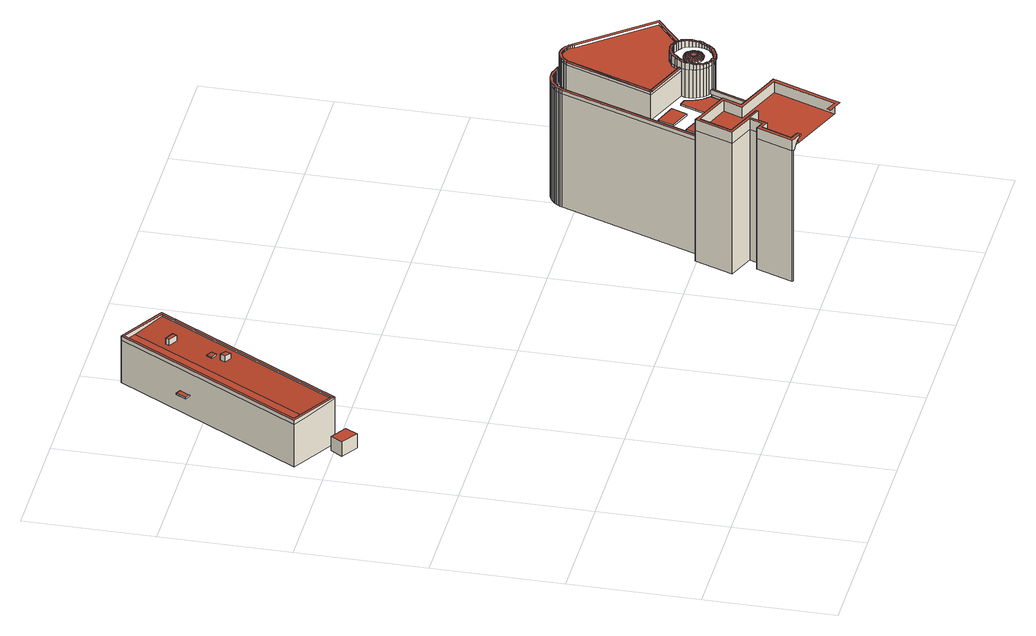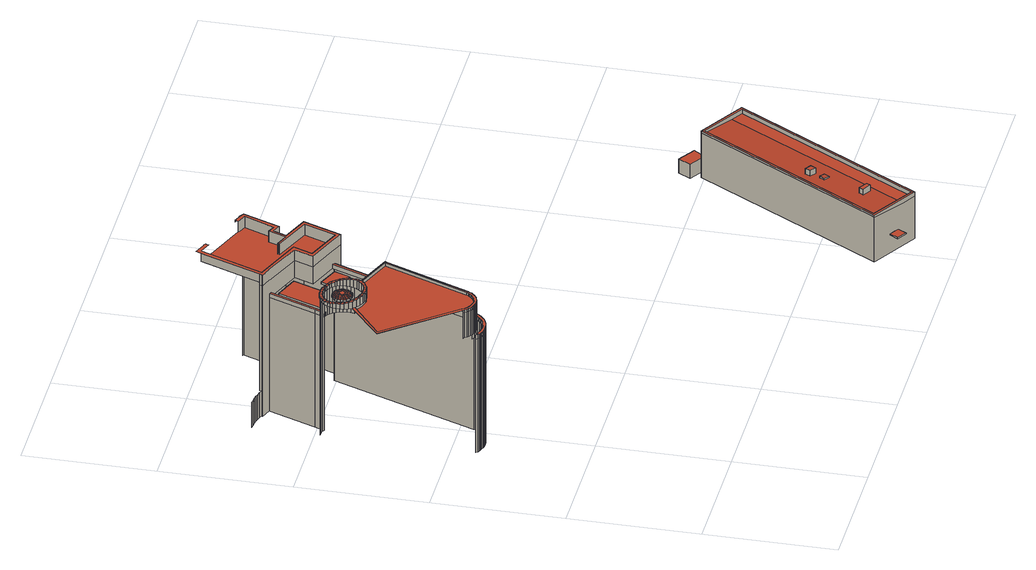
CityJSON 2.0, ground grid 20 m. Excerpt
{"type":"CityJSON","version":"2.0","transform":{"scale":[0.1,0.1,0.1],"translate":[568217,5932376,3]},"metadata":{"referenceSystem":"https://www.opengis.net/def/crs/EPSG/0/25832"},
"CityObjects":{
"building1":{"type":"Building","attributes":{"Grundfläche 2D":"6.600823","Grundhöhe NN":"5.077"},"geometry":[{"type":"Solid","lod":"3","boundaries":[[[[0,1,2,3]],[[4,5,3,2]],[[5,6,0,3]],[[6,7,1,0]],[[7,4,2,1]],[[7,6,5,4]]]],"semantics":{"surfaces":[{"type":"RoofSurface"},{"type":"WallSurface"},{"type":"GroundSurface"}],"values":[[0,1,1,1,1,2]]}}]},
"building2":{"type":"Building","attributes":{"Grundfläche 2D":"288.723511","Grundhöhe NN":"5.077"},"children":["building2-1","building2-2","building2-3","building2-4","building2-5"],"geometry":[{"type":"Solid","lod":"3","boundaries":[[[[8,9,10,11,12,13]],[[12,11,14,15,16,9,8,17]],[[18,19,20,21]],[[22,23,21,20]],[[24,25,10,9]],[[25,26,27,11,10]],[[23,13,12,18,21]],[[23,22,8,13]],[[28,29,30,15,14,11,27]],[[30,31,32,24,9,16,15]],[[22,20,19,17,8]],[[12,17,19,18]],[[30,29,28,27,33,34,35]],[[36,24,32,31,30,35,37]],[[24,36,38,25]],[[27,26,25,38,33]],[[34,33,38,36,37,35]]]],"semantics":{"surfaces":[{"type":"RoofSurface"},{"type":"WallSurface"},{"type":"GroundSurface"}],"values":[[0,0,0,0,1,1,1,1,1,1,1,1,1,1,1,1,2]]}}]},
"building2-1":{"type":"BuildingInstallation","parents":["building2"],"geometry":[{"type":"MultiSurface","lod":"3","boundaries":[[[39,40,41,42]],[[42,41,43,44]],[[44,45,39,42]],[[40,39,45,46]],[[46,43,41,40]]],"semantics":{"surfaces":[{"type":"RoofSurface"},{"type":"WallSurface"}],"values":[0,1,1,1,1]}}]},
"building2-2":{"type":"BuildingInstallation","parents":["building2"],"geometry":[{"type":"MultiSurface","lod":"3","boundaries":[[[47,48,49,50]],[[51,52,50,49]],[[47,50,52,53]],[[53,54,48,47]],[[49,48,54,51]]],"semantics":{"surfaces":[{"type":"RoofSurface"},{"type":"WallSurface"}],"values":[0,1,1,1,1]}}]},
"building2-3":{"type":"BuildingInstallation","parents":["building2"],"geometry":[{"type":"MultiSurface","lod":"3","boundaries":[[[55,56,57,58]],[[58,57,59,60]],[[55,58,60,61]],[[61,62,56,55]],[[57,56,62,59]]],"semantics":{"surfaces":[{"type":"RoofSurface"},{"type":"WallSurface"}],"values":[0,1,1,1,1]}}]},
"building2-4":{"type":"BuildingInstallation","parents":["building2"],"geometry":[{"type":"MultiSurface","lod":"3","boundaries":[[[63,64,65,66]],[[67,68,66,65]],[[69,67,65,64]],[[68,70,63,66]],[[70,69,64,63]],[[69,70,68,67]]],"semantics":{"surfaces":[{"type":"RoofSurface"},{"type":"WallSurface"},{"type":"OuterCeilingSurface"}],"values":[0,1,1,1,1,2]}}]},
"building2-5":{"type":"BuildingInstallation","parents":["building2"],"geometry":[{"type":"MultiSurface","lod":"3","boundaries":[[[71,72,73,74]],[[75,76,71,74]],[[77,75,74,73]],[[76,78,72,71]],[[78,77,73,72]],[[78,76,75,77]]],"semantics":{"surfaces":[{"type":"RoofSurface"},{"type":"WallSurface"},{"type":"OuterCeilingSurface"}],"values":[0,1,1,1,1,2]}}]},
"building3":{"type":"Building","attributes":{"Grundfläche 2D":"6933.560485","Grundhöhe NN":"3.822"},"children":["building3-1","building3-2","building3-3","building3-4","building3-5","building3-6"],"geometry":[{"type":"MultiSurface","lod":"3","boundaries":[[[79,80,81,82,83,84]],[[79,84,85,86,87,88,89,90,91,92,93,94,80]],[[88,95,96,89]],[[80,97,98,81]],[[99,100,101,102,103,104,105]],[[97,80,94,106]],[[107,101,100,108]],[[109,110,111,112]],[[97,113,114,98]],[[108,115,116,107]],[[109,117,118,119]],[[113,97,106,120]],[[110,109,119,121]],[[117,109,112,122]],[[113,110,121,114]],[[123,124,125,126]],[[115,127,128,116]],[[110,113,120,111]],[[129,125,124,130]],[[126,125,129,131,127,115,108,100,99,105,132,133,134,135,136]],[[137,138,139,140,141,142,143,144,122,112,111,120,106,94,93,92,91,90,89,96,103,102,101,107,116,128,145,130,124,123,146,147,148,149,150,151,152,153,154,155,156,157,158]],[[145,128,127,131]],[[131,129,130,145]],[[159,160,161,162,163,164,165,166,167,118,117]],[[126,136,146,123]],[[161,160,159,117,122,144,143,142]],[[135,147,146,136]],[[161,142,141,168]],[[168,169,162,161]],[[135,134,148,147]],[[134,133,149,148]],[[170,171,172,173]],[[166,174,175,167]],[[163,176,177,164]],[[171,178,179,172]],[[180,169,168,181,182,183,184,185,186,187]],[[188,189,190]],[[183,182,181,168,141,140,139,138]],[[190,189,191]],[[192,193,137,158]],[[192,194,195,196,197,193]],[[188,198,199,200,189]],[[183,138,137,193]],[[193,197,196,201,184,183]],[[174,166,165,202]],[[196,203,204,201]],[[205,190,191]],[[203,206,207,204]],[[206,208,209,207]],[[210,170,173,211]],[[198,212,213,199]],[[208,214,215,209]],[[216,186,185,217]],[[218,191,189,200]],[[178,219,220,179]],[[221,222,223,224,225,226,219,178,171,170,210,227,228,229,230,231,232,233,234,235,236,237,238]],[[212,198,239,240,241,242,243,244]],[[214,245,246,215]],[[247,248,223,222]],[[249,247,222,221]],[[248,250,224,223]],[[251,249,221,238]],[[252,191,218,253,254]],[[250,255,225,224]],[[256,251,238,237]],[[255,257,226,225]],[[237,236,258,256]],[[219,226,257,220]],[[259,258,236,235]],[[235,234,260,259]],[[261,260,234,233]],[[233,232,262,261]],[[263,262,232,231]],[[231,230,264,263]],[[245,265,266,246]],[[267,264,230,229]],[[268,267,229,228]],[[269,268,228,227]],[[241,240,239,198,188,190,270,271]],[[211,269,227,210]],[[272,273,274,275]],[[275,274,276,277]],[[278,279,273,272]],[[277,276,280,281]],[[282,283,279,278]],[[284,285,216,217,286,287]],[[205,191,252,288]],[[281,280,289,290]],[[200,199,213,283,282]],[[290,289,291,292]],[[287,286,217,293,294,295,296,297,298,216,285,284]],[[299,300,301,292,291,302]],[[254,253,303,304]],[[305,306,304,303]],[[298,297,296,295,294,293,307,308,309,310,311,312,313,301,300,299]],[[309,308,307,314,315,316,317,318,319,312,311,310]],[[320,321,306,305]],[[316,315,314,322,323,324,325,326,327,319,318,317]],[[328,329,321,320]],[[174,330,331,175]],[[330,174,202,332]],[[330,333,334,331]],[[335,336,329,328]],[[333,330,332,337]],[[338,177,176,339]],[[333,340,341,334]],[[340,333,337,342]],[[343,338,339,344]],[[340,345,346,341]],[[345,340,342,347]],[[348,343,344,349]],[[350,351,336,335]],[[352,353,242,241]],[[345,354,355,346]],[[356,348,349,357]],[[352,241,271,358]],[[354,345,347,359]],[[360,205,288,361]],[[362,363,353,352]],[[364,356,357,365]],[[366,360,361,367]],[[354,368,369,355]],[[362,352,358,370]],[[368,354,359,371]],[[372,373,351,350]],[[365,374,375,364]],[[376,366,367,377]],[[378,379,363,362]],[[378,362,370,380]],[[371,381,382,368]],[[368,382,383,369]],[[377,384,385,376]],[[386,375,374,387]],[[388,389,379,378]],[[388,378,380,390]],[[343,348,356,364,375,386,391,392,393,394,395,396,397,398,399,400,401,402,403,404,405,406,407,408,409,410,411,412,413,414,381,371,359,347,342,337,332,202,165,164,177,338]],[[382,415,416,383]],[[384,417,418,385]],[[415,382,381,414]],[[391,386,387,419]],[[420,421,389,388]],[[420,388,390,422]],[[417,423,424,418]],[[252,254,304,306,321,329,336,351,373,425,426,427,428,429,430,431,432,433,434,435,436,437,438,439,440,441,442,443,423,417,384,377,367,361,288]],[[415,444,445,416]],[[444,415,414,413]],[[392,391,419,446]],[[447,448,421,420]],[[423,443,449,424]],[[447,420,422,450]],[[444,451,452,445]],[[451,444,413,412]],[[393,392,446,453]],[[454,455,448,447]],[[456,449,443,442]],[[454,447,450,457]],[[451,458,459,452]],[[394,393,453,460]],[[458,451,412,411]],[[461,462,455,454]],[[463,456,442,441]],[[461,454,457,464]],[[441,440,465,463]],[[458,466,467,459]],[[395,394,460,468]],[[469,470,462,461]],[[466,458,411,410]],[[469,461,464,471]],[[472,473,474,475,476,477,478,479,480,471,464,457,450,422,390,380,370,358,271,270,190,205,360,366,376,385,418,424,449,456,463,465,481,482,483,484,485,486,487,488,489,490,491,492,493]],[[481,465,440,439]],[[396,395,468,494]],[[410,409,495,466]],[[466,495,496,467]],[[497,498,470,469]],[[497,469,471,480]],[[482,481,439,438]],[[397,396,494,499]],[[500,501,498,497]],[[495,502,503,496]],[[500,497,480,479]],[[502,495,409,408]],[[483,482,438,437]],[[398,397,499,504]],[[505,506,501,500]],[[505,500,479,478]],[[484,483,437,436]],[[502,507,508,503]],[[507,502,408,407]],[[399,398,504,509]],[[510,511,506,505]],[[485,484,436,435]],[[510,505,478,477]],[[507,512,513,508]],[[435,434,486,485]],[[512,507,407,406]],[[400,399,509,514]],[[515,516,511,510]],[[515,510,477,476]],[[434,433,487,486]],[[512,517,518,513]],[[401,400,514,519]],[[517,512,406,405]],[[488,487,433,432]],[[520,521,516,515]],[[520,515,476,475]],[[489,488,432,431]],[[522,523,521,520]],[[517,524,525,518]],[[402,401,519,526]],[[522,520,475,474]],[[524,517,405,404]],[[527,528,523,522]],[[527,522,474,473]],[[529,530,528,527]],[[524,531,532,525]],[[533,402,526,534]],[[529,527,473,472]],[[531,524,404,403]],[[402,533,535]],[[403,402,535]],[[531,536,537,532]],[[536,531,403,535]],[[538,533,534,539]],[[536,540,541,537]],[[540,536,535,542]]],"semantics":{"surfaces":[{"type":"WallSurface"},{"type":"RoofSurface"}],"values":[0,0,0,0,0,0,0,0,0,0,0,0,0,0,0,0,0,0,0,1,1,0,0,0,0,0,0,0,0,0,0,0,0,0,0,0,1,0,1,0,0,0,0,0,0,0,1,0,0,0,0,0,0,1,0,1,0,0,0,0,0,0,0,0,0,0,0,0,0,0,0,0,0,0,0,0,0,0,0,0,0,0,0,0,0,0,0,0,0,0,0,0,0,0,0,0,0,0,0,0,0,0,0,0,0,0,0,0,0,0,0,0,0,0,0,0,0,0,0,0,0,0,0,0,0,0,0,0,0,0,0,0,0,0,0,1,0,0,0,0,0,0,0,1,0,0,0,0,0,0,0,0,0,0,0,0,0,0,0,0,0,0,0,0,0,0,0,0,1,0,0,0,0,0,0,0,0,0,0,0,0,0,0,0,0,0,0,0,0,0,0,0,0,0,0,0,0,0,0,0,0,0,0,0,0,0,0,0,0,0,0,0,0,0,0,0,0,0,1,1,0,0,0,0,0]}}]},
"building3-1":{"type":"BuildingInstallation","parents":["building3"],"geometry":[{"type":"MultiSurface","lod":"3","boundaries":[[[543,544,545,546]],[[547,548,546,545]],[[543,546,548,549]],[[549,550,544,543]],[[545,544,550,547]]],"semantics":{"surfaces":[{"type":"RoofSurface"},{"type":"WallSurface"}],"values":[0,1,1,1,1]}}]},
"building3-2":{"type":"BuildingInstallation","parents":["building3"],"geometry":[{"type":"MultiSurface","lod":"3","boundaries":[[[551,552,553,554]],[[555,556,554,553]],[[551,554,556,557]],[[552,551,557,558]],[[553,552,558,555]]],"semantics":{"surfaces":[{"type":"RoofSurface"},{"type":"WallSurface"}],"values":[0,1,1,1,1]}}]},
"building3-3":{"type":"BuildingInstallation","parents":["building3"],"geometry":[{"type":"MultiSurface","lod":"3","boundaries":[[[559,300,560,561,562,563,564]],[[300,559,298,299]],[[300,299,302,560]],[[302,180,561,560]],[[180,187,186,563,562,561]],[[186,216,564,563]],[[216,298,559,564]]],"semantics":{"surfaces":[{"type":"RoofSurface"},{"type":"WallSurface"}],"values":[0,1,1,1,1,1,1]}}]},
"building3-4":{"type":"BuildingInstallation","parents":["building3"],"geometry":[{"type":"MultiSurface","lod":"3","boundaries":[[[565,566,567]],[[568,565,567,569]],[[570,568,569,571]],[[572,571,573]],[[574,570,571,572]],[[575,572,573,576]],[[577,578,576,579]],[[575,576,578]],[[580,577,579,581]],[[582,580,581,583]],[[584,582,583,585]],[[586,584,585,587]],[[588,586,587,589]],[[590,588,589,591]],[[592,591,593]],[[590,591,592]],[[594,595,593,596]],[[597,593,595]],[[592,593,597]],[[594,596,598]],[[599,600,598,601]],[[602,594,598,600]],[[603,599,601,604]],[[603,604,605]],[[606,605,607]],[[603,605,606]],[[606,607,608]],[[609,608,610]],[[611,606,608,609]],[[611,609,612]],[[613,614,567,566]],[[614,615,569,567]],[[615,616,571,569]],[[616,617,573,571]],[[576,573,617,618]],[[579,576,618,619]],[[619,620,581,579]],[[620,621,583,581]],[[621,622,585,583]],[[622,623,587,585]],[[623,624,589,587]],[[624,625,591,589]],[[593,591,625,626]],[[626,627,596,593]],[[598,596,627,628]],[[628,629,601,598]],[[629,630,604,601]],[[630,631,605,604]],[[631,632,607,605]],[[632,633,608,607]],[[633,634,610,608]],[[282,278,611,612]],[[278,272,606,611]],[[272,275,603,606]],[[275,277,599,603]],[[277,281,600,599]],[[281,290,602,600]],[[290,292,594,602]],[[292,301,597,595,594]],[[301,313,312,590,592,597]],[[312,319,588,590]],[[319,327,586,588]],[[327,635,584,586]],[[635,636,582,584]],[[636,637,580,582]],[[637,638,577,580]],[[638,639,578,577]],[[639,640,641,572,575,578]],[[641,642,574,572]],[[570,574,642,643]],[[643,644,568,570]],[[644,645,565,568]]],"semantics":{"surfaces":[{"type":"RoofSurface"},{"type":"WallSurface"}],"values":[0,0,0,0,0,0,0,0,0,0,0,0,0,0,0,0,0,0,0,0,0,0,0,0,0,0,0,0,0,0,1,1,1,1,1,1,1,1,1,1,1,1,1,1,1,1,1,1,1,1,1,1,1,1,1,1,1,1,1,1,1,1,1,1,1,1,1,1,1,1,1,1]}}]},
"building3-5":{"type":"BuildingInstallation","parents":["building3"],"geometry":[{"type":"MultiSurface","lod":"3","boundaries":[[[646,647,648,649,650]],[[651,650,649,652]],[[653,654,655,648,647]],[[656,657,658,659,655,654]],[[660,661,662,663,658,657]],[[664,665,666,662,661]],[[667,668,669,666,665]],[[670,671,672,669,668]],[[673,674,675,676,672,671]],[[674,677,678,679,680,675]],[[679,678,681,682,683,684]],[[685,686,687,688,683,682]],[[686,689,690,691,687]],[[690,692,693,694,695,691]],[[694,693,696,697,698,699]],[[697,700,701,698]],[[702,703,704,701,700]],[[703,705,706,707,704]],[[708,709,710,711,707,706]],[[712,651,652,713,710,709]],[[714,715,716,717]],[[715,714,718,719]],[[714,720,721,718]],[[720,714,717,722]],[[723,724,715,719,725]],[[715,724,726,716]],[[727,728,729,730]],[[675,728,727,672,676]],[[731,727,730,732,733]],[[727,731,733,669,672]],[[734,729,728,735,736]],[[675,680,679,736,735,728]],[[737,732,738,739]],[[733,732,737,740,741]],[[742,743,737,739]],[[740,737,743,744,745]],[[732,730,746,738]],[[747,748,749,750,751]],[[752,747,751,734,736]],[[747,752,736,679,684,683]],[[749,748,747,683,688,687]],[[753,750,749,754,755]],[[755,754,749,687,691]],[[730,729,756,746]],[[751,750,757,758]],[[734,751,758,759]],[[750,753,760,757]],[[701,704,761,762]],[[729,734,759,756]],[[721,720,763,761]],[[764,763,720,722]],[[762,761,763,765]],[[766,753,755,767]],[[767,755,691,695,694]],[[760,753,766,768]],[[662,666,740,745,744]],[[658,663,662,744,769,770]],[[771,764,722,717,716,726,772,773,774,742,739,738,746,756,759,758,757,760,768,775]],[[707,721,761,704]],[[710,718,721,707,711]],[[719,718,710,713,652]],[[743,742,774,776]],[[744,743,776,770,769]],[[649,723,725,719,652]],[[666,669,733,741,740]],[[770,776,777,778]],[[776,774,773,777]],[[772,726,724,779]],[[773,772,779,777]],[[779,724,723,780,781]],[[767,782,783,784,766]],[[698,783,782,767,694,699]],[[783,698,701,762]],[[783,762,765,784]],[[659,658,770,778,655]],[[763,764,771,765]],[[768,766,784,775]],[[778,781,648,655]],[[781,778,777,779]],[[780,723,649,648,781]],[[771,775,784,765]],[[785,786,787,647,646,650]],[[788,785,650,651]],[[787,789,790,654,653,647]],[[790,791,657,656,654]],[[791,792,793,661,660,657]],[[793,794,795,665,664,661]],[[796,668,667,665,795,797]],[[796,798,799,671,670,668]],[[671,799,800,674,673]],[[800,801,802,678,677,674]],[[802,803,804,682,681,678]],[[804,805,806,686,685,682]],[[686,806,807,690,689]],[[807,808,693,692,690]],[[808,809,810,697,696,693]],[[811,700,697,810]],[[811,812,813,703,702,700]],[[703,813,814,706,705]],[[814,815,816,709,708,706]],[[816,817,788,651,712,709]]],"semantics":{"surfaces":[{"type":"RoofSurface"},{"type":"WallSurface"}],"values":[0,0,0,0,0,0,0,0,0,0,0,0,0,0,0,0,0,0,0,0,0,0,0,0,0,0,0,0,0,0,0,0,0,0,0,0,0,0,0,0,0,0,0,0,0,0,0,0,0,0,0,0,0,0,0,0,0,0,0,0,0,0,0,0,0,0,0,0,0,0,0,0,0,0,0,0,0,0,0,0,0,1,1,1,1,1,1,1,1,1,1,1,1,1,1,1,1,1,1,1,1]}}]},
"building3-6":{"type":"BuildingInstallation","parents":["building3"],"geometry":[{"type":"MultiSurface","lod":"3","boundaries":[[[818,819,565]],[[820,821,818]],[[821,819,818]],[[822,823,820]],[[823,821,820]],[[824,825,826,822]],[[826,823,822]],[[827,828,829,825]],[[829,826,825]],[[830,831,828]],[[831,829,828]],[[832,833,830]],[[833,831,830]],[[834,835,836,832]],[[836,833,832]],[[834,837,838,835]],[[837,839,840,838]],[[839,841,842,840]],[[841,843,844,842]],[[843,845,846,844]],[[847,846,845]],[[847,848,849,846]],[[850,609,851,848]],[[848,851,852,849]],[[612,609,850]],[[610,851,609]],[[566,565,819]],[[645,853,818,565]],[[853,854,820,818]],[[854,855,822,820]],[[855,492,824,822]],[[824,492,491,856,827,825]],[[856,857,828,827]],[[857,858,830,828]],[[858,859,832,830]],[[859,372,834,832]],[[372,350,837,834]],[[350,335,839,837]],[[841,839,335,328]],[[328,320,843,841]],[[320,305,845,843]],[[305,303,847,845]],[[848,847,303,253,218,200,850]],[[200,282,612,850]],[[851,610,634,860]],[[861,849,852,851,860,862]],[[846,849,861,863]],[[863,864,844,846]],[[864,865,842,844]],[[865,866,840,842]],[[866,867,838,840]],[[867,868,835,838]],[[868,869,836,835]],[[869,870,833,836]],[[870,871,831,833]],[[829,831,871,872]],[[872,873,826,829]],[[873,874,823,826]],[[874,875,821,823]],[[875,876,819,821]],[[566,819,876,613]]],"semantics":{"surfaces":[{"type":"RoofSurface"},{"type":"WallSurface"}],"values":[0,0,0,0,0,0,0,0,0,0,0,0,0,0,0,0,0,0,0,0,0,0,0,0,0,0,0,1,1,1,1,1,1,1,1,1,1,1,1,1,1,1,1,1,1,1,1,1,1,1,1,1,1,1,1,1,1,1,1,1,1]}}]}
},
"vertices":[
[76,566,45],[87,585,45],[61,601,45],[49,583,45],[61,601,21],[49,583,21],[76,566,21],[87,585,21],
[178,929,100],[177,934,100],[7,643,100],[81,600,100],[80,605,100],[12,645,100],[249,887,100],[251,891,100],[248,893,100],[246,889,100],[80,605,97],[246,889,97],[196,918,93],[31,634,93],[178,929,93],[12,645,93],[177,934,93],[7,643,93],[28,631,93],[81,600,97],[83,604,97],[249,887,97],[251,891,97],[248,893,97],[198,922,93],[81,600,21],[249,887,21],[251,891,21],[177,934,21],[248,893,21],[7,643,21],
[152,796,97],[161,791,98],[165,799,98],[157,804,97],[165,799,95],[157,804,95],[152,796,95],[161,791,95],
[156,769,105],[160,777,105],[151,783,105],[147,775,105],[151,783,95],[147,775,95],[156,769,96],[160,777,96],
[188,855,104],[192,862,104],[178,869,104],[175,863,104],[178,869,94],[175,863,94],[188,855,95],[192,862,95],
[102,823,56],[110,819,56],[119,835,56],[111,839,56],[119,835,54],[111,839,54],[110,819,54],[102,823,54],
[223,908,54],[231,921,54],[216,930,54],[208,916,54],[208,916,52],[223,908,52],[216,930,52],[231,921,52],
[669,54,229],[667,55,229],[667,55,8],[669,54,8],[669,54,227],[670,53,229],[672,52,234],[674,51,239],[678,50,242],[682,48,244],[682,48,247],[678,50,247],[674,51,247],[672,52,247],[669,54,247],[667,55,247],[686,47,244],[686,47,247],[689,112,229],[689,112,8],[685,54,229],[674,58,229],[674,58,247],[685,54,247],[688,52,247],[688,52,244],[688,52,229],[689,112,247],[693,105,247],[693,105,229],[669,144,229],[711,127,229],[711,127,247],[669,144,247],[703,107,229],[703,107,8],[705,100,229],[705,100,247],[692,203,229],[692,203,8],[669,144,8],[703,107,247],[711,127,8],[692,203,247],[695,196,247],[676,147,247],[676,147,229],[695,196,229],[715,127,229],[715,127,247],[735,123,229],[735,123,247],[734,120,229],[760,24,229],[777,17,229],[816,114,229],[739,144,229],[751,174,229],[822,115,247],[823,117,247],[807,123,247],[806,123,247],[746,147,247],[758,177,247],[711,195,247],[707,197,247],[734,120,247],[751,174,247],[739,144,247],[816,114,247],[777,17,247],[760,24,247],[759,21,247],[758,19,247],[761,17,247],[762,17,247],[780,10,247],[781,10,247],[788,27,247],[821,112,247],[707,197,229],[711,195,229],[758,177,229],[758,177,200],[711,195,200],[711,195,207],[707,197,207],[707,197,200],[707,197,8],[746,147,229],[746,147,200],[797,135,203],[760,149,203],[760,149,200],[797,135,200],[793,420,200],[793,420,8],[797,419,200],[797,419,206],[798,247,203],[798,247,200],[803,125,200],[806,123,229],[807,123,229],[823,117,229],[823,117,8],[807,123,8],[807,123,200],[806,123,200],[750,281,247],[754,279,247],[752,284,247],[755,282,248],[821,112,229],[822,115,229],[821,112,52],[821,112,50],[822,115,50],[822,115,52],[750,281,243],[823,252,243],[823,252,247],[822,115,8],[793,420,206],[828,113,50],[828,113,8],[807,412,247],[833,112,50],[833,112,8],[838,110,50],[838,110,8],[826,209,203],[826,209,200],[750,281,200],[823,252,200],[844,109,50],[844,109,8],[835,196,200],[835,196,8],[824,255,248],[808,244,203],[808,244,200],[811,231,203],[810,233,203],[810,235,203],[809,238,203],[809,240,203],[808,242,203],[825,211,203],[823,212,203],[822,214,203],[820,215,203],[819,217,203],[818,218,203],[816,220,203],[815,222,203],[814,224,203],[813,226,203],[812,228,203],[812,229,203],[752,284,243],[803,414,243],[805,417,243],[805,417,200],[803,414,200],[752,284,200],[850,109,50],[850,109,8],[810,233,200],[810,235,200],[811,231,200],[809,238,200],[812,229,200],[755,282,243],[824,255,247],[824,255,243],[809,240,200],[812,228,200],[808,242,200],[813,226,200],[814,224,200],[815,222,200],[816,220,200],[818,218,200],[819,217,200],[820,215,200],[855,108,50],[855,108,8],[822,214,200],[823,212,200],[825,211,200],[803,414,247],[805,417,247],[822,234,247],[822,234,200],[823,230,200],[823,230,247],[825,225,200],[825,225,247],[821,240,247],[821,240,200],[828,221,200],[828,221,247],[821,246,247],[821,246,200],[835,196,164],[835,196,166],[835,196,47],[835,196,49],[807,412,243],[831,217,200],[831,217,247],[835,214,200],[835,214,247],[841,211,8],[841,211,47],[841,211,50],[841,211,164],[841,211,166],[841,211,200],[840,211,200],[840,211,207],[840,211,247],[838,213,200],[825,258,247],[825,258,243],[829,263,247],[829,263,243],[845,209,8],[845,209,47],[845,209,50],[845,209,164],[845,209,166],[845,209,247],[841,211,247],[850,208,8],[850,208,47],[850,208,50],[850,208,164],[850,208,166],[850,208,247],[833,268,247],[833,268,243],[854,208,8],[854,208,47],[854,208,50],[854,208,164],[854,208,166],[854,208,247],[839,271,247],[839,271,243],[794,423,200],[794,423,8],[794,423,206],[796,426,200],[796,426,8],[844,274,247],[844,274,243],[796,426,206],[798,421,206],[798,421,200],[798,429,200],[798,429,8],[798,429,206],[800,424,206],[800,424,200],[800,432,200],[800,432,8],[800,432,206],[802,426,206],[802,426,200],[850,275,247],[850,275,243],[806,420,243],[806,420,200],[803,434,200],[803,434,8],[803,429,206],[803,429,200],[806,420,247],[803,434,206],[808,415,247],[808,415,243],[809,422,243],[809,422,200],[806,431,206],[806,431,200],[810,417,247],[810,417,243],[805,436,200],[805,436,8],[809,422,247],[805,436,206],[856,276,247],[856,276,243],[808,433,200],[808,433,206],[812,420,247],[812,420,243],[811,425,243],[811,425,200],[811,425,247],[808,439,206],[808,439,200],[808,439,8],[814,422,243],[814,422,247],[811,435,206],[811,435,200],[814,427,243],[814,427,200],[814,427,247],[813,437,206],[816,438,206],[820,439,206],[823,440,206],[826,441,206],[829,441,206],[832,441,206],[835,440,206],[838,440,206],[841,439,206],[844,438,206],[847,437,206],[849,441,206],[846,442,206],[843,443,206],[840,444,206],[836,445,206],[833,445,206],[829,445,206],[825,445,206],[822,444,206],[818,443,206],[815,442,206],[811,440,206],[811,440,200],[811,440,8],[816,424,243],[816,424,247],[813,437,200],[817,429,243],[817,429,200],[817,429,247],[819,425,243],[819,425,247],[861,275,243],[867,273,243],[873,270,243],[878,266,243],[880,264,243],[937,310,243],[851,415,243],[850,418,243],[848,420,243],[846,422,243],[843,424,243],[841,425,243],[838,426,243],[835,427,243],[832,428,243],[830,428,243],[827,428,243],[824,427,243],[821,426,243],[815,442,200],[815,442,8],[816,438,200],[820,430,243],[820,430,200],[821,426,247],[820,430,247],[818,443,200],[818,443,8],[820,439,200],[823,431,243],[823,431,200],[824,427,247],[823,431,247],[822,444,200],[822,444,8],[823,440,200],[826,432,243],[826,432,200],[827,428,247],[826,432,247],[830,428,247],[825,445,200],[825,445,8],[826,441,200],[830,432,243],[830,432,200],[830,432,247],[855,418,247],[853,420,247],[851,423,247],[848,425,247],[846,427,247],[843,429,247],[839,430,247],[836,431,247],[833,432,247],[832,428,247],[835,427,247],[838,426,247],[841,425,247],[843,424,247],[846,422,247],[848,420,247],[850,418,247],[851,415,247],[937,310,247],[880,264,247],[883,261,247],[942,310,247],[829,441,200],[829,445,200],[829,445,8],[833,432,243],[833,432,200],[832,441,200],[836,431,243],[836,431,200],[833,445,200],[833,445,8],[835,440,200],[839,430,243],[839,430,200],[836,445,200],[836,445,8],[838,440,200],[843,429,243],[843,429,200],[840,444,200],[840,444,8],[841,439,200],[846,427,243],[846,427,200],[843,443,200],[843,443,8],[844,438,200],[848,425,243],[848,425,200],[851,423,243],[851,423,200],[846,442,200],[846,442,8],[847,437,200],[853,420,243],[853,420,200],[855,418,243],[855,418,200],[849,441,200],[849,441,8],[850,434,207],[850,434,200],[851,439,207],[851,439,200],[851,439,8],[854,431,207],[854,431,200],[854,436,200],[854,436,8],[854,436,207],
[755,188,203],[764,212,203],[732,225,203],[723,201,203],[732,225,200],[723,201,200],[755,188,200],[764,212,200],
[749,270,203],[740,246,203],[773,233,203],[783,257,203],[773,233,200],[783,257,200],[749,270,200],[740,246,200],
[841,211,207],[838,213,207],[803,125,207],[806,123,207],[807,123,207],[835,196,207],
[888,238,255],[884,239,255],[883,235,254],[888,234,254],[882,231,253],[886,229,253],[880,227,253],[881,220,252],[878,223,252],[884,225,253],[879,218,252],[874,220,252],[873,213,251],[877,216,252],[871,217,251],[869,211,251],[867,215,251],[864,209,251],[863,213,251],[859,208,251],[859,213,251],[854,208,251],[854,212,251],[850,208,252],[850,213,252],[845,209,252],[846,214,252],[841,211,252],[842,215,252],[835,214,253],[838,213,253],[838,218,253],[840,211,252],[834,220,254],[825,225,255],[828,221,254],[831,224,254],[831,217,254],[823,230,256],[829,227,255],[827,231,256],[822,234,257],[826,235,257],[826,240,258],[822,246,258],[826,245,258],[821,240,258],[821,246,258],[884,239,247],[883,235,247],[882,231,247],[880,227,247],[878,223,247],[874,220,247],[871,217,247],[867,215,247],[863,213,247],[859,213,247],[854,212,247],[850,213,247],[846,214,247],[842,215,247],[838,218,247],[834,220,247],[831,224,247],[829,227,247],[827,231,247],[826,235,247],[826,240,247],[826,245,247],[859,208,247],[864,209,247],[869,211,247],[873,213,247],[877,216,247],[879,218,247],[881,220,247],[884,225,247],[886,229,247],[888,234,247],[888,238,247],
[856,226,250],[859,226,250],[859,228,251],[855,227,251],[855,226,250],[850,226,250],[851,228,251],[860,227,250],[863,229,250],[862,230,251],[864,229,250],[867,232,250],[865,233,251],[863,231,251],[867,233,250],[869,236,250],[867,237,251],[866,234,251],[869,237,250],[869,241,250],[868,241,251],[869,244,250],[869,245,250],[867,245,251],[867,248,250],[866,249,250],[865,248,251],[864,252,250],[863,253,250],[862,251,251],[863,251,251],[860,254,250],[859,255,250],[858,253,251],[859,253,251],[855,255,250],[854,255,250],[854,254,251],[855,254,251],[851,255,250],[850,255,250],[850,253,251],[851,253,251],[846,253,250],[846,252,250],[847,251,251],[843,250,250],[842,249,250],[844,248,251],[844,249,251],[841,246,250],[840,245,250],[842,244,251],[842,245,251],[840,240,250],[841,240,251],[840,239,250],[840,236,250],[842,236,251],[841,235,250],[842,232,250],[844,233,251],[843,231,250],[846,228,250],[847,230,251],[844,232,251],[847,228,250],[848,229,251],[850,234,253],[852,233,253],[853,236,253],[852,237,253],[848,232,252],[851,230,252],[848,236,253],[846,234,252],[851,238,253],[855,230,252],[855,233,253],[852,230,252],[854,236,253],[863,247,252],[861,249,252],[859,247,253],[861,245,253],[864,246,252],[862,243,253],[865,244,252],[857,248,253],[859,250,252],[858,251,252],[862,241,253],[859,242,253],[859,241,253],[865,241,252],[865,243,252],[859,239,253],[862,238,253],[865,237,252],[865,238,252],[858,243,253],[854,251,252],[852,251,252],[851,251,252],[852,248,253],[854,248,253],[855,251,252],[850,247,253],[849,250,252],[848,249,252],[857,244,253],[853,245,253],[854,245,253],[856,245,253],[852,244,253],[844,237,252],[844,240,252],[847,238,253],[850,239,253],[847,240,253],[848,245,253],[846,247,252],[851,243,253],[864,235,252],[863,234,252],[850,240,253],[856,236,253],[857,237,253],[858,238,253],[850,242,253],[861,236,253],[859,234,253],[861,232,252],[857,233,253],[856,230,252],[858,230,252],[844,245,252],[844,244,252],[847,243,253],[855,226,247],[856,226,247],[859,226,247],[850,226,247],[860,227,247],[863,229,247],[867,232,247],[867,233,247],[869,236,247],[869,237,247],[869,241,247],[869,245,247],[869,244,247],[867,248,247],[866,249,247],[863,253,247],[860,254,247],[859,255,247],[855,255,247],[854,255,247],[851,255,247],[850,255,247],[846,252,247],[842,249,247],[841,246,247],[840,245,247],[840,240,247],[840,239,247],[840,236,247],[842,232,247],[843,231,247],[846,228,247],[847,228,247],
[889,244,255],[884,244,255],[888,250,256],[883,249,256],[886,256,257],[882,254,257],[883,261,258],[880,264,259],[879,259,258],[878,266,259],[873,270,260],[875,263,259],[867,273,260],[871,267,260],[861,275,261],[866,269,260],[856,276,261],[856,271,261],[861,271,261],[850,275,261],[851,271,261],[844,274,261],[846,270,261],[839,271,261],[841,268,261],[833,268,261],[836,264,261],[829,263,261],[832,260,261],[825,258,260],[824,255,260],[829,256,260],[823,252,259],[827,251,259],[828,253,260],[889,244,247],[888,250,247],[886,256,247],[878,266,247],[873,270,247],[867,273,247],[861,275,247],[827,251,247],[829,256,247],[828,253,247],[832,260,247],[836,264,247],[841,268,247],[846,270,247],[851,271,247],[856,271,247],[861,271,247],[866,269,247],[871,267,247],[875,263,247],[879,259,247],[882,254,247],[883,249,247],[884,244,247]
]}
